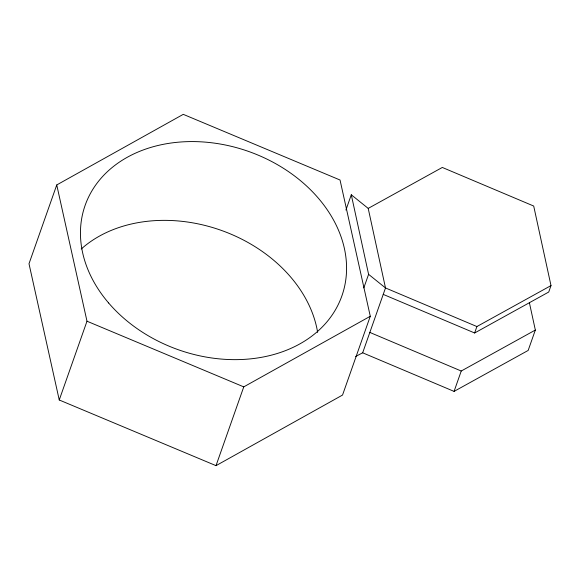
<?xml version="1.0" encoding="UTF-8"?>
<svg xmlns="http://www.w3.org/2000/svg" width="580" height="580" viewBox="0 0 580 580"><rect width="100%" height="100%" fill="white"/><g stroke="black" fill="none" stroke-linecap="round" stroke-linejoin="round"><path stroke-width="0.87" d="M56.746 184.947L29 263.733L59.247 399.99L216.014 465.653L342.541 395.052L370.279 316.267L340.032 180.01L183.266 114.347L56.746 184.947L86.993 321.211L59.247 399.99M216.014 465.653L243.76 386.875L370.279 316.267M345.919 210.032L351.291 194.779L368.206 208.401L385.504 287.955L362.667 352.799L355.627 356.475M363.812 287.89L368.59 274.333L351.291 194.779M362.667 352.799L454.067 391.391L461.238 371.019L535.34 330.056L529.38 302.659M383.235 294.394L474.636 332.985L476.898 326.547L551 285.592L533.702 206.038L442.308 167.446L368.206 208.401M535.34 330.056L528.163 350.436L454.067 391.391M551 285.592L548.731 292.03L474.636 332.985M86.993 321.211L243.76 386.875M476.898 326.547L385.504 287.955L368.59 274.333M369.844 332.427L461.238 371.019M81.222 249.016A136.126 105.19 19.4 0 1 220.806 230.209A136.126 105.19 19.4 0 1 317.637 332.427M108.634 302.985A136.126 105.19 19.4 0 0 336.879 307.24A136.126 105.19 19.4 0 0 195.032 141.607A136.126 105.19 19.4 0 0 108.634 302.985"/></g></svg>
